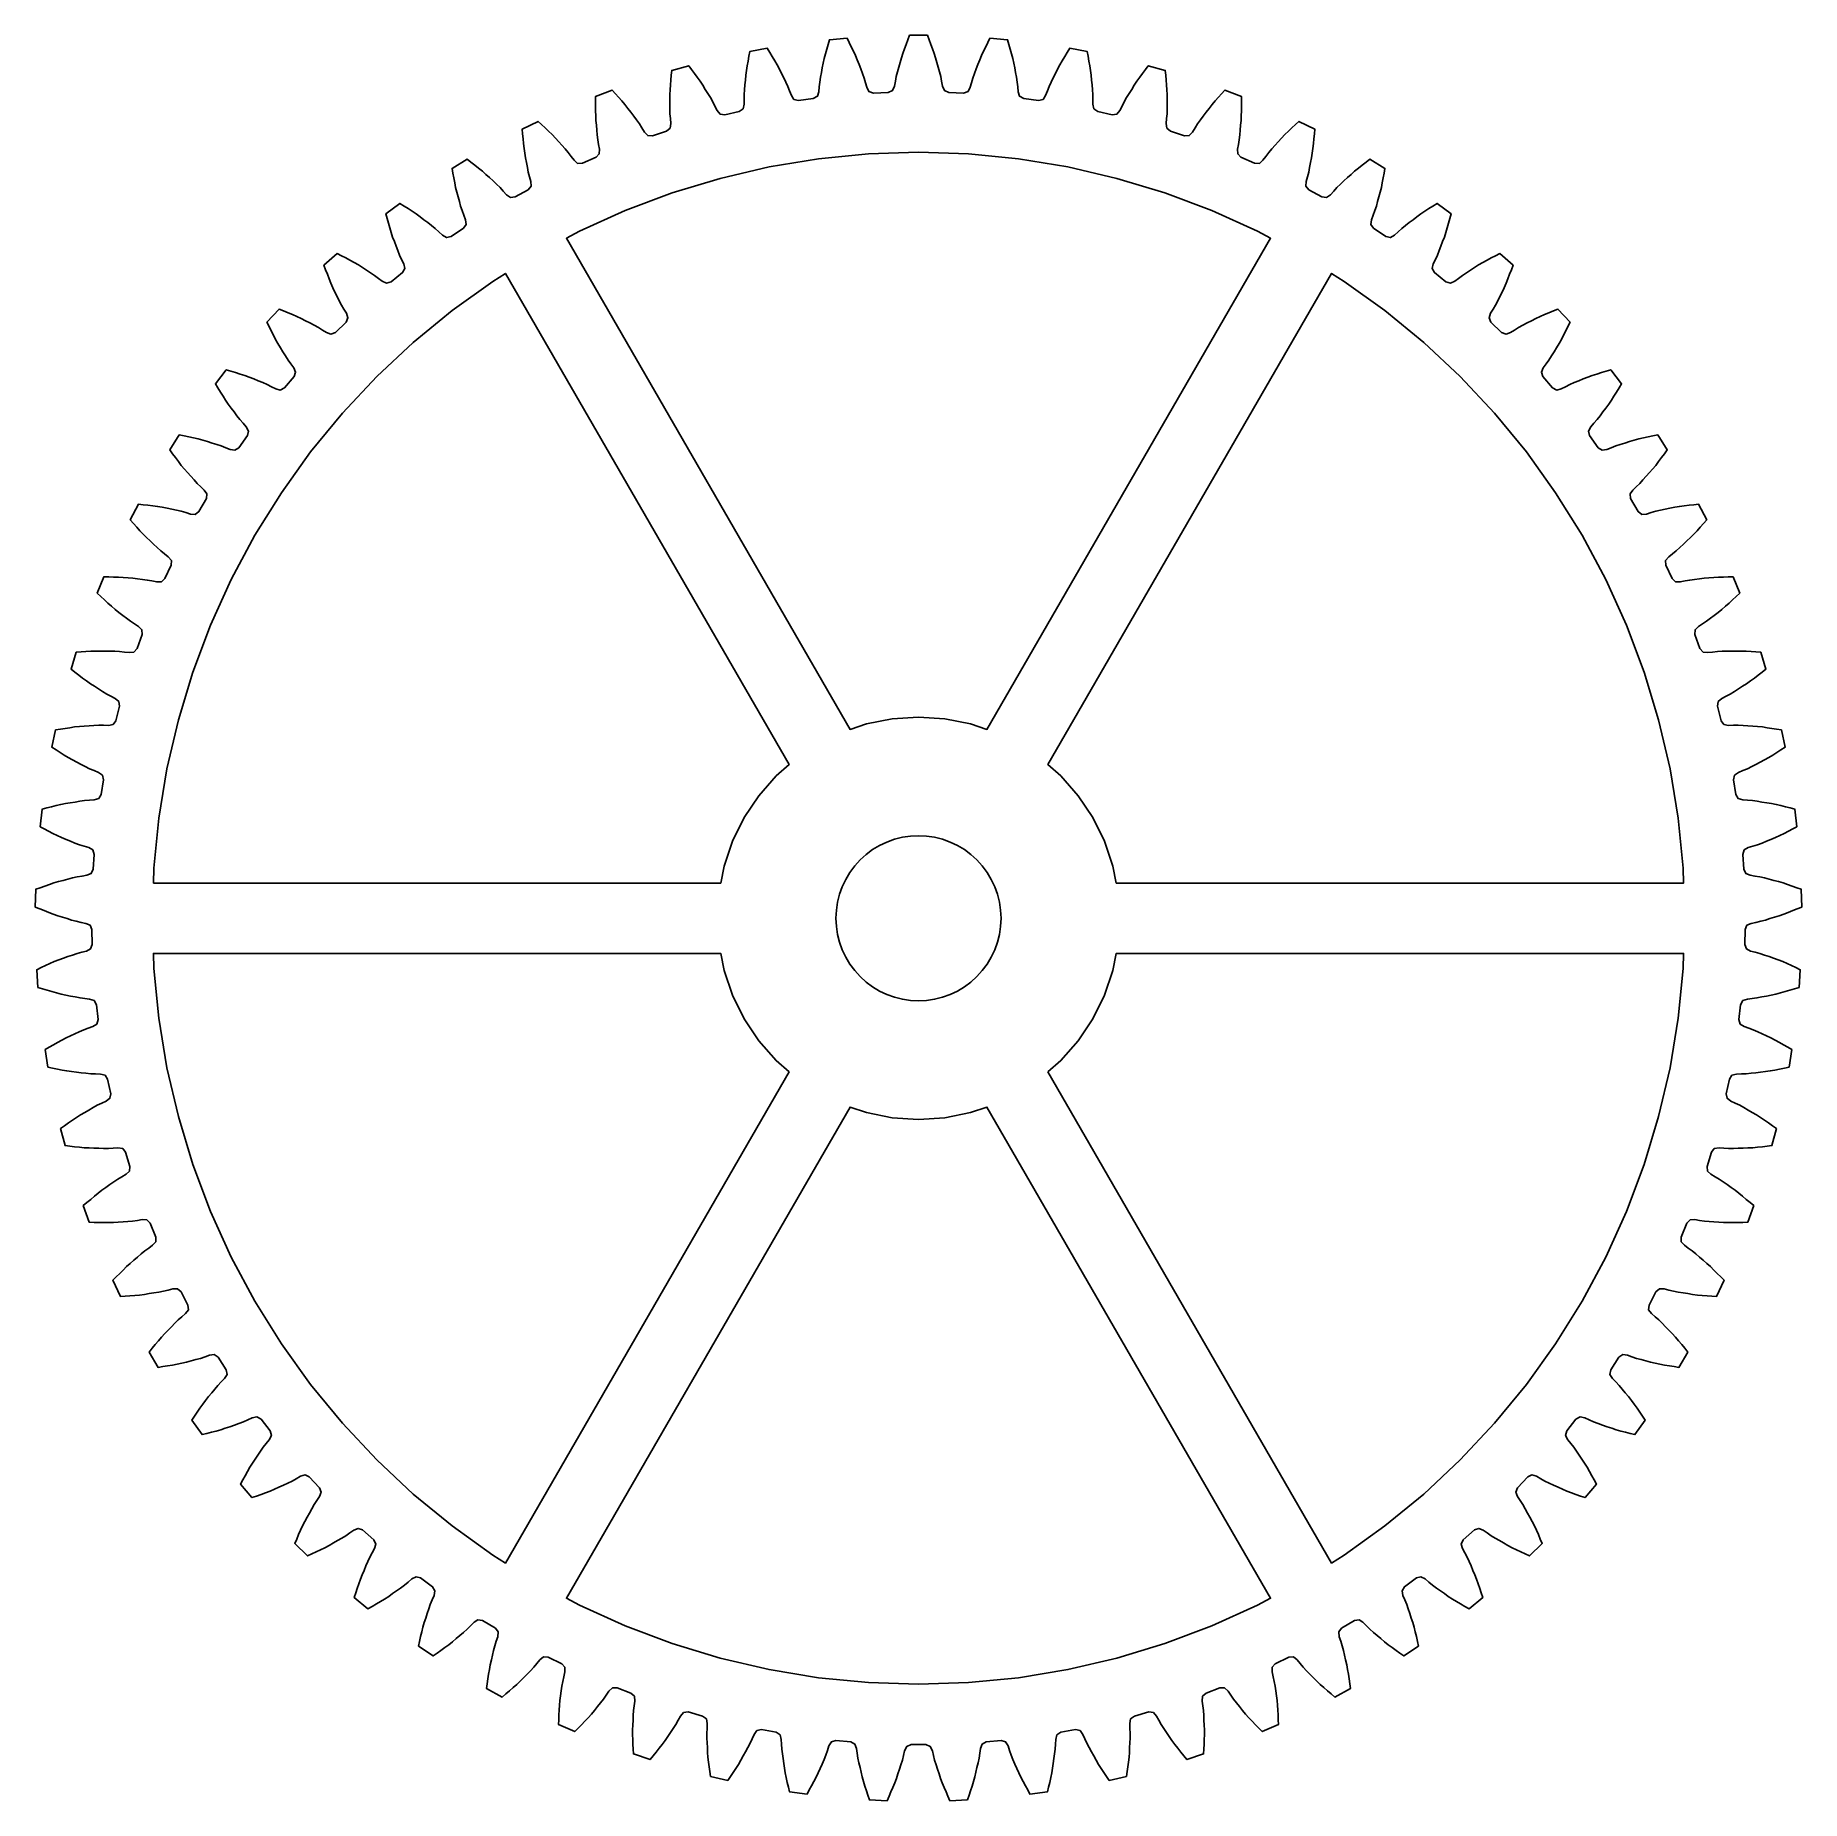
# Model space of a CAD drawing. Header units: millimetres. Extents: x -43.9 to 43.9, y -43.9 to 43.9.
import ezdxf

# ---------------------------------------------------------------- set-up
doc = ezdxf.new("R2010")
doc.units = ezdxf.units.MM
doc.layers.add('CUT', color=1, linetype='Continuous')

msp = doc.modelspace()

# ---------------------------------------------------------------- linework, layer by layer
at = {"layer": 'CUT'}
for points in [[(2.4362, -43.82005), (2.5117, -43.59255), (2.5863, -43.36465), (2.66, -43.13655), (2.7328, -42.90815), (2.7934, -42.67635), (2.8488, -42.44315), (2.9035, -42.20975), (2.9575, -41.97615), (3.0067, -41.74155), (3.0415, -41.50445), (3.0758, -41.26715), (3.1574, -41.04595), (3.3656, -40.93875), (4.1024, -40.87145), (4.3266, -40.93925), (4.4469, -41.14195), (4.5236, -41.36905), (4.6008, -41.59605), (4.6917, -41.81775), (4.787, -42.03775), (4.8831, -42.25735), (4.9799, -42.47665), (5.0815, -42.69375), (5.1944, -42.90515), (5.3082, -43.11615), (5.4229, -43.32665), (5.5382, -43.53675), (6.4097, -43.41705), (6.4642, -43.18355), (6.5178, -42.94985), (6.5705, -42.71605), (6.6221, -42.48195), (6.6614, -42.24555), (6.6954, -42.00825), (6.7287, -41.77085), (6.7611, -41.53335), (6.7888, -41.29525), (6.802, -41.05595), (6.8145, -40.81655), (6.8757, -40.58885), (7.0733, -40.46315), (7.8009, -40.32915), (8.0303, -40.37625), (8.1685, -40.56715), (8.2656, -40.78635), (8.3631, -41.00535), (8.4738, -41.21795), (8.5887, -41.42825), (8.7044, -41.63825), (8.8207, -41.84785), (8.9416, -42.05475), (9.0733, -42.25515), (9.2058, -42.45485), (9.3391, -42.65405), (9.4732, -42.85285), (10.3302, -42.65435), (10.3631, -42.41685), (10.3952, -42.17925), (10.4265, -41.94165), (10.4566, -41.70385), (10.4742, -41.46485), (10.4865, -41.22545), (10.498, -40.98595), (10.5088, -40.74645), (10.5147, -40.50685), (10.506, -40.26735), (10.4968, -40.02775), (10.537, -39.79555), (10.7223, -39.65235), (11.4348, -39.45275), (11.6675, -39.47875), (11.8225, -39.65635), (11.9391, -39.86585), (12.0561, -40.07505), (12.1857, -40.27665), (12.3193, -40.47565), (12.4535, -40.67425), (12.5884, -40.87245), (12.7276, -41.06745), (12.877, -41.25505), (13.0271, -41.44185), (13.178, -41.62815), (13.3296, -41.81395), (14.165, -41.53825), (14.1762, -41.29885), (14.1866, -41.05935), (14.1961, -40.81975), (14.2045, -40.58015), (14.2003, -40.34065), (14.1908, -40.10105), (14.1805, -39.86155), (14.1694, -39.62205), (14.1535, -39.38295), (14.123, -39.14515), (14.0921, -38.90745), (14.111, -38.67255), (14.2825, -38.51305), (14.9738, -38.24955), (15.208, -38.25425), (15.3785, -38.41705), (15.5136, -38.61505), (15.6492, -38.81275), (15.7966, -39.00175), (15.9477, -39.18775), (16.0995, -39.37335), (16.2518, -39.55845), (16.4082, -39.73995), (16.574, -39.91315), (16.7405, -40.08565), (16.9077, -40.25745), (17.0755, -40.42855), (17.8824, -40.07815), (17.8718, -39.83865), (17.8604, -39.59915), (17.848, -39.35975), (17.8346, -39.12045), (17.8087, -38.88225), (17.7774, -38.64455), (17.7453, -38.40695), (17.7125, -38.16955), (17.675, -37.93285), (17.623, -37.69875), (17.5706, -37.46485), (17.568, -37.22915), (17.7243, -37.05475), (18.3889, -36.72945), (18.6224, -36.71285), (18.8071, -36.85945), (18.9597, -37.04435), (19.1127, -37.22885), (19.2766, -37.40375), (19.444, -37.57525), (19.612, -37.74625), (19.7806, -37.91675), (19.9528, -38.08335), (20.1337, -38.24075), (20.3152, -38.39725), (20.4973, -38.55315), (20.68, -38.70835), (21.4516, -38.28605), (21.4193, -38.04845), (21.3862, -37.81105), (21.3521, -37.57375), (21.317, -37.33665), (21.2695, -37.10175), (21.2167, -36.86785), (21.1632, -36.63425), (21.1089, -36.40075), (21.05, -36.16845), (20.977, -35.94005), (20.9035, -35.71195), (20.8795, -35.47745), (21.0193, -35.28955), (21.6515, -34.90515), (21.8826, -34.86745), (22.0798, -34.99655), (22.2486, -35.16685), (22.4177, -35.33665), (22.5969, -35.49595), (22.7792, -35.65145), (22.9621, -35.80655), (23.1454, -35.96095), (23.3321, -36.11115), (23.5265, -36.25145), (23.7215, -36.39085), (23.9171, -36.52955), (24.1131, -36.66755), (24.8431, -36.17675), (24.7894, -35.94315), (24.7348, -35.70965), (24.6792, -35.47645), (24.6227, -35.24355), (24.554, -35.01395), (24.4802, -34.78585), (24.4057, -34.55805), (24.3304, -34.33045), (24.2506, -34.10445), (24.1571, -33.88365), (24.0632, -33.66315), (24.018, -33.43185), (24.1401, -33.23205), (24.7347, -32.79165), (24.9615, -32.73315), (25.1696, -32.84375), (25.3531, -32.99795), (25.537, -33.15175), (25.7299, -33.29405), (25.9256, -33.43245), (26.1218, -33.57015), (26.3185, -33.70725), (26.5181, -33.83995), (26.7244, -33.96195), (26.9313, -34.08305), (27.1386, -34.20335), (27.3464, -34.32295), (28.0288, -33.76775), (27.954, -33.54005), (27.8784, -33.31255), (27.8019, -33.08535), (27.7244, -32.85845), (27.6351, -32.63615), (27.5409, -32.41565), (27.4459, -32.19555), (27.3503, -31.97575), (27.2502, -31.75795), (27.1371, -31.54665), (27.0235, -31.33555), (26.9574, -31.10925), (27.0609, -30.89915), (27.613, -30.40665), (27.8335, -30.32765), (28.0508, -30.41895), (28.2476, -30.55585), (28.4447, -30.69225), (28.6497, -30.81645), (28.8572, -30.93645), (29.0652, -31.05575), (29.2735, -31.17445), (29.4843, -31.28835), (29.7008, -31.39115), (29.9179, -31.49295), (30.1353, -31.59385), (30.3531, -31.69405), (30.9822, -31.07915), (30.887, -30.85915), (30.791, -30.63945), (30.6941, -30.42015), (30.5963, -30.20135), (30.4872, -29.98795), (30.3733, -29.77705), (30.2588, -29.56645), (30.1435, -29.35625), (30.0241, -29.14845), (29.8922, -28.94825), (29.7598, -28.74845), (29.6735, -28.52905), (29.7574, -28.31045), (30.2625, -27.76975), (30.4748, -27.67105), (30.6996, -27.74225), (30.908, -27.86065), (31.1167, -27.97855), (31.3321, -28.08355), (31.5497, -28.18415), (31.7676, -28.28405), (31.9858, -28.38335), (32.2061, -28.47765), (32.4312, -28.56025), (32.6566, -28.64195), (32.8823, -28.72265), (33.1083, -28.80265), (33.6788, -28.13305), (33.564, -27.92265), (33.4484, -27.71255), (33.3321, -27.50305), (33.2148, -27.29395), (33.0867, -27.09145), (32.9541, -26.89175), (32.8209, -26.69245), (32.687, -26.49355), (32.5491, -26.29745), (32.3996, -26.11015), (32.2496, -25.92315), (32.1437, -25.71255), (32.2074, -25.48725), (32.6611, -24.90275), (32.8637, -24.78525), (33.0939, -24.83565), (33.3123, -24.93465), (33.5308, -25.03315), (33.7549, -25.11805), (33.9808, -25.19845), (34.2069, -25.27815), (34.4332, -25.35715), (34.6611, -25.43105), (34.8928, -25.49285), (35.1246, -25.55365), (35.3568, -25.61355), (35.5891, -25.67265), (36.0964, -24.95395), (35.9629, -24.75485), (35.8287, -24.55615), (35.6938, -24.35805), (35.558, -24.16055), (35.412, -23.97045), (35.2618, -23.78365), (35.111, -23.59735), (34.9596, -23.41145), (34.8045, -23.22875), (34.6385, -23.05575), (34.4721, -22.88315), (34.3475, -22.68305), (34.3905, -22.45295), (34.7892, -21.82965), (34.9802, -21.69415), (35.2141, -21.72345), (35.4405, -21.80215), (35.6671, -21.88035), (35.898, -21.94455), (36.1302, -22.00405), (36.3626, -22.06285), (36.5952, -22.12095), (36.8289, -22.17385), (37.0652, -22.21435), (37.3017, -22.25375), (37.5383, -22.29235), (37.775, -22.33005), (38.2149, -21.56825), (38.0638, -21.38205), (37.9122, -21.19645), (37.7597, -21.01135), (37.6065, -20.82705), (37.4439, -20.65105), (37.2773, -20.47865), (37.1102, -20.30675), (36.9425, -20.13545), (36.7714, -19.96765), (36.5904, -19.81045), (36.409, -19.65375), (36.2667, -19.46575), (36.2886, -19.23265), (36.629, -18.57565), (36.8069, -18.42335), (37.0424, -18.43125), (37.2751, -18.48905), (37.5079, -18.54635), (37.7437, -18.58925), (37.9803, -18.62745), (38.2171, -18.66495), (38.454, -18.70155), (38.6916, -18.73295), (38.9306, -18.75185), (39.1696, -18.76965), (39.4088, -18.78655), (39.6479, -18.80255), (40.0167, -18.00385), (39.8494, -17.83215), (39.6814, -17.66115), (39.5128, -17.49075), (39.3435, -17.32105), (39.1655, -17.16055), (38.9839, -17.00405), (38.8019, -16.84805), (38.6193, -16.69275), (38.4337, -16.54115), (38.2391, -16.40105), (38.0442, -16.26145), (37.8854, -16.08725), (37.886, -15.85305), (38.1652, -15.16795), (38.3285, -15.00005), (38.5639, -14.98655), (38.8008, -15.02295), (39.0378, -15.05875), (39.2766, -15.08005), (39.5157, -15.09665), (39.7549, -15.11235), (39.9942, -15.12735), (40.2336, -15.13695), (40.4733, -15.13405), (40.713, -15.13005), (40.9527, -15.12515), (41.1923, -15.11925), (41.4869, -14.29035), (41.3047, -14.13465), (41.1219, -13.97955), (40.9384, -13.82525), (40.7544, -13.67165), (40.5626, -13.52805), (40.3675, -13.38865), (40.172, -13.24995), (39.9761, -13.11175), (39.7775, -12.97765), (39.571, -12.85595), (39.3642, -12.73465), (39.1902, -12.57555), (39.1695, -12.34235), (39.3853, -11.63455), (39.5326, -11.45255), (39.7657, -11.41765), (40.005, -11.43235), (40.2443, -11.44655), (40.484, -11.44605), (40.7236, -11.44075), (40.9633, -11.43465), (41.2029, -11.42785), (41.4422, -11.41565), (41.6807, -11.39095), (41.919, -11.36515), (42.1572, -11.33845), (42.3954, -11.31085), (42.6134, -10.45865), (42.4177, -10.32015), (42.2216, -10.18235), (42.0249, -10.04525), (41.8276, -9.90905), (41.6235, -9.78345), (41.4166, -9.66245), (41.2093, -9.54205), (41.0016, -9.42225), (40.7916, -9.30685), (40.5749, -9.20435), (40.358, -9.10235), (40.1702, -8.95975), (40.1284, -8.72935), (40.2789, -8.00495), (40.4091, -7.81035), (40.6381, -7.75435), (40.8777, -7.74725), (41.1173, -7.73955), (41.3559, -7.71725), (41.5941, -7.69025), (41.8322, -7.66235), (42.0702, -7.63375), (42.3074, -7.59985), (42.5426, -7.55355), (42.7776, -7.50625), (43.0125, -7.45795), (43.2471, -7.40885), (43.3867, -6.54035), (43.1793, -6.42015), (42.9714, -6.30075), (42.7631, -6.18215), (42.5542, -6.06445), (42.3396, -5.95795), (42.1225, -5.85625), (41.9051, -5.75515), (41.6874, -5.65485), (41.4678, -5.55895), (41.2426, -5.47655), (41.0173, -5.39475), (40.8174, -5.26985), (40.7547, -5.04415), (40.8388, -4.30905), (40.9507, -4.10345), (41.1737, -4.02685), (41.4117, -3.99795), (41.6496, -3.96855), (41.8852, -3.92465), (42.1199, -3.87605), (42.3545, -3.82665), (42.5889, -3.77655), (42.8221, -3.72125), (43.0521, -3.65375), (43.2818, -3.58515), (43.5113, -3.51575), (43.7405, -3.44555), (43.8005, -2.56795), (43.583, -2.46715), (43.3652, -2.36715), (43.1469, -2.26795), (42.9282, -2.16975), (42.7048, -2.08315), (42.4794, -2.00165), (42.2537, -1.92075), (42.0277, -1.84065), (41.8003, -1.76505), (41.5686, -1.70355), (41.3368, -1.64255), (41.1263, -1.53635), (41.0434, -1.31735), (41.0603, -0.57755), (41.1531, -0.36265), (41.3681, -0.26605), (41.6025, -0.21565), (41.8367, -0.16475), (42.0674, -0.09965), (42.2967, -0.02985), (42.5258, 0.04065), (42.7547, 0.11185), (42.9819, 0.18815), (43.2048, 0.27625), (43.4274, 0.36545), (43.6496, 0.45545), (43.8714, 0.54615), (43.8514, 1.42565), (43.6256, 1.50625), (43.3996, 1.58605), (43.1732, 1.66495), (42.9465, 1.74285), (42.7161, 1.80875), (42.4842, 1.86945), (42.2521, 1.92945), (42.0198, 1.98875), (41.7865, 2.04325), (41.5501, 2.08345), (41.3137, 2.12315), (41.0945, 2.20985), (40.992, 2.42035), (40.9415, 3.15855), (41.0144, 3.38105), (41.2198, 3.49675), (41.4486, 3.56825), (41.6772, 3.64025), (41.901, 3.72615), (42.123, 3.81645), (42.3448, 3.90745), (42.5663, 3.99925), (42.7856, 4.09585), (42.9995, 4.20395), (43.2131, 4.31295), (43.4261, 4.42275), (43.6388, 4.53335), (43.5389, 5.40735), (43.3068, 5.46705), (43.0744, 5.52595), (42.8418, 5.58395), (42.6089, 5.64095), (42.3735, 5.68555), (42.137, 5.72495), (41.9004, 5.76365), (41.6637, 5.80155), (41.4264, 5.83455), (41.1874, 5.85315), (40.9483, 5.87115), (40.7221, 5.93755), (40.6009, 6.13785), (40.4835, 6.86835), (40.5358, 7.09665), (40.7298, 7.23055), (40.9512, 7.32255), (41.1723, 7.41505), (41.3874, 7.52085), (41.6003, 7.63105), (41.8129, 7.74185), (42.0251, 7.85335), (42.2347, 7.96955), (42.4379, 8.09665), (42.6407, 8.22455), (42.8429, 8.35335), (43.0446, 8.48275), (42.8657, 9.34405), (42.629, 9.38245), (42.3923, 9.41995), (42.1553, 9.45655), (41.9183, 9.49215), (41.6798, 9.51525), (41.4407, 9.53295), (41.2016, 9.54985), (40.9624, 9.56605), (40.723, 9.57745), (40.4833, 9.57425), (40.2436, 9.57045), (40.0123, 9.61595), (39.8734, 9.80445), (39.69, 10.52125), (39.7214, 10.75335), (39.9024, 10.90425), (40.1145, 11.01605), (40.3263, 11.12835), (40.5309, 11.25325), (40.7329, 11.38225), (40.9345, 11.51195), (41.1357, 11.64235), (41.3338, 11.77705), (41.5247, 11.92205), (41.7149, 12.06795), (41.9046, 12.21455), (42.0938, 12.36185), (41.8372, 13.20325), (41.5981, 13.21995), (41.3589, 13.23585), (41.1196, 13.25075), (40.8803, 13.26455), (40.6407, 13.26585), (40.401, 13.26175), (40.1613, 13.25695), (39.9216, 13.25135), (39.6822, 13.24085), (39.4438, 13.21585), (39.2054, 13.19025), (38.9709, 13.21455), (38.8155, 13.38965), (38.5677, 14.08685), (38.5778, 14.32075), (38.7444, 14.48755), (38.9454, 14.61815), (39.1461, 14.74925), (39.3385, 14.89225), (39.5279, 15.03905), (39.7169, 15.18665), (39.9054, 15.33465), (40.0905, 15.48685), (40.2674, 15.64865), (40.4435, 15.81125), (40.6191, 15.97445), (40.7941, 16.13835), (40.4621, 16.95295), (40.2224, 16.94785), (39.9827, 16.94185), (39.7431, 16.93495), (39.5035, 16.92705), (39.2648, 16.90655), (39.0265, 16.88065), (38.7882, 16.85405), (38.5501, 16.82665), (38.3126, 16.79445), (38.0774, 16.74785), (37.8424, 16.70075), (37.6067, 16.70355), (37.4359, 16.86385), (37.1258, 17.53555), (37.1145, 17.76945), (37.2653, 17.95075), (37.4536, 18.09905), (37.6416, 18.24775), (37.8201, 18.40765), (37.9954, 18.57125), (38.1702, 18.73525), (38.3444, 18.89985), (38.5149, 19.06835), (38.6763, 19.24555), (38.837, 19.42345), (38.997, 19.60195), (39.1564, 19.78105), (38.7516, 20.56215), (38.5134, 20.53525), (38.2753, 20.50745), (38.0373, 20.47875), (37.7994, 20.44905), (37.5636, 20.40695), (37.3286, 20.35955), (37.0937, 20.31135), (36.8591, 20.26245), (36.6255, 20.20875), (36.3955, 20.14095), (36.1657, 20.07265), (35.9308, 20.05405), (35.7461, 20.19815), (35.3762, 20.83885), (35.3438, 21.07075), (35.4774, 21.26495), (35.6514, 21.42985), (35.8251, 21.59505), (35.9883, 21.77055), (36.148, 21.94935), (36.3072, 22.12855), (36.4657, 22.30835), (36.6202, 22.49155), (36.7649, 22.68275), (36.9087, 22.87455), (37.0518, 23.06685), (37.1942, 23.25975), (36.7201, 24.00075), (36.4853, 23.95235), (36.2507, 23.90305), (36.0163, 23.85285), (35.7821, 23.80155), (35.5511, 23.73815), (35.3214, 23.66955), (35.0919, 23.60025), (34.8626, 23.53015), (34.6349, 23.45555), (34.4121, 23.36715), (34.1894, 23.27815), (33.9571, 23.23825), (33.7602, 23.36495), (33.3335, 23.96945), (33.2801, 24.19745), (33.3955, 24.40295), (33.5538, 24.58295), (33.7118, 24.76325), (33.8584, 24.95285), (34.0012, 25.14545), (34.1433, 25.33845), (34.2849, 25.53195), (34.422, 25.72845), (34.5487, 25.93195), (34.6745, 26.13595), (34.7995, 26.34055), (34.9238, 26.54555), (34.3843, 27.24035), (34.1549, 27.17075), (33.9258, 27.10035), (33.6969, 27.02905), (33.4683, 26.95675), (33.244, 26.87265), (33.0215, 26.78335), (32.7992, 26.69345), (32.5773, 26.60285), (32.3573, 26.50785), (32.1434, 26.39945), (31.9298, 26.29065), (31.7021, 26.22985), (31.4944, 26.33805), (31.0146, 26.90125), (30.9407, 27.12345), (31.0369, 27.33865), (31.1782, 27.53225), (31.3191, 27.72625), (31.4478, 27.92835), (31.5725, 28.13305), (31.6966, 28.33825), (31.8199, 28.54375), (31.9387, 28.75195), (32.0463, 28.96615), (32.153, 29.18075), (32.2589, 29.39585), (32.364, 29.61135), (31.7636, 30.25425), (31.5415, 30.16405), (31.3197, 30.07305), (31.0982, 29.98125), (30.8772, 29.88845), (30.6614, 29.78425), (30.448, 29.67515), (30.2348, 29.56545), (30.022, 29.45505), (29.8116, 29.34035), (29.6085, 29.21305), (29.4056, 29.08525), (29.1844, 29.00395), (28.9677, 29.09285), (28.4386, 29.61005), (28.3448, 29.82455), (28.4211, 30.04765), (28.5442, 30.25335), (28.6669, 30.45925), (28.7767, 30.67225), (28.8823, 30.88755), (28.9872, 31.10305), (29.0913, 31.31905), (29.1906, 31.53705), (29.2784, 31.76015), (29.3651, 31.98365), (29.451, 32.20745), (29.5361, 32.43155), (28.8797, 33.01725), (28.6667, 32.90725), (28.4541, 32.79645), (28.2419, 32.68495), (28.0302, 32.57245), (27.8248, 32.44895), (27.6221, 32.32095), (27.4199, 32.19225), (27.218, 32.06295), (27.0189, 31.92965), (26.8282, 31.78435), (26.6378, 31.63865), (26.4248, 31.53755), (26.201, 31.60645), (25.6271, 32.07335), (25.5141, 32.27845), (25.5698, 32.50755), (25.6737, 32.72355), (25.7771, 32.93985), (25.8672, 33.16195), (25.9527, 33.38595), (26.0375, 33.61015), (26.1217, 33.83465), (26.2007, 34.06085), (26.2678, 34.29095), (26.3338, 34.52135), (26.399, 34.75205), (26.4634, 34.98305), (25.7564, 35.50655), (25.5543, 35.37765), (25.3527, 35.24805), (25.1515, 35.11765), (24.9509, 34.98635), (24.7576, 34.84475), (24.5674, 34.69885), (24.3777, 34.55225), (24.1884, 34.40515), (24.0022, 34.25425), (23.8255, 34.09225), (23.6492, 33.92985), (23.4463, 33.80985), (23.2172, 33.85805), (22.6031, 34.27085), (22.472, 34.46485), (22.5066, 34.69805), (22.5905, 34.92255), (22.6738, 35.14735), (22.7432, 35.37675), (22.8081, 35.60755), (22.8722, 35.83855), (22.9355, 36.06975), (22.9937, 36.30225), (23.0395, 36.53745), (23.0844, 36.77295), (23.1283, 37.00865), (23.1714, 37.24445), (22.4198, 37.70155), (22.2302, 37.55485), (22.0412, 37.40735), (21.8527, 37.25925), (21.6649, 37.11025), (21.4853, 36.95165), (21.3091, 36.78905), (21.1335, 36.62585), (20.9584, 36.46215), (20.7867, 36.29495), (20.6255, 36.11755), (20.4646, 35.93975), (20.2735, 35.80175), (20.0409, 35.82895), (19.3919, 36.18415), (19.2437, 36.36545), (19.257, 36.60085), (19.32, 36.83215), (19.3826, 37.06355), (19.4309, 37.29825), (19.4745, 37.53405), (19.5173, 37.76985), (19.5593, 38.00585), (19.5961, 38.24265), (19.6204, 38.48115), (19.6436, 38.71975), (19.666, 38.95845), (19.6874, 39.19715), (18.8974, 39.58405), (18.7219, 39.42065), (18.5471, 39.25665), (18.3729, 39.09195), (18.1994, 38.92655), (18.0349, 38.75225), (17.8743, 38.57435), (17.7142, 38.39585), (17.5548, 38.21685), (17.399, 38.03475), (17.2545, 37.84345), (17.1105, 37.65175), (16.9328, 37.49695), (16.6987, 37.50285), (16.02, 37.79765), (15.8559, 37.96465), (15.8477, 38.20025), (15.8895, 38.43635), (15.9307, 38.67245), (15.9575, 38.91065), (15.9795, 39.14935), (16.0006, 39.38815), (16.0211, 39.62695), (16.0362, 39.86615), (16.0387, 40.10585), (16.0401, 40.34555), (16.0406, 40.58535), (16.0403, 40.82505), (15.2183, 41.13845), (15.0585, 40.95975), (14.8993, 40.78055), (14.7408, 40.60065), (14.5831, 40.42015), (14.4351, 40.23165), (14.2913, 40.03985), (14.1482, 39.84755), (14.0056, 39.65475), (13.867, 39.45925), (13.7406, 39.25565), (13.6146, 39.05165), (13.4517, 38.88135), (13.218, 38.86585), (12.5154, 39.09775), (12.3368, 39.24915), (12.3072, 39.48305), (12.3273, 39.72195), (12.3469, 39.96085), (12.3519, 40.20045), (12.3521, 40.44015), (12.3514, 40.67995), (12.3501, 40.91965), (12.3433, 41.15915), (12.324, 41.39815), (12.3037, 41.63695), (12.2824, 41.87575), (12.2603, 42.11445), (11.4132, 42.35175), (11.2703, 42.15935), (11.128, 41.96635), (10.9865, 41.77285), (10.8459, 41.57875), (10.7157, 41.37755), (10.5899, 41.17345), (10.4649, 40.96895), (10.3404, 40.76405), (10.2202, 40.55675), (10.1128, 40.34245), (10.0059, 40.12785), (9.8591, 39.94345), (9.6278, 39.90685), (8.907, 40.07375), (8.7154, 40.20835), (8.6646, 40.43855), (8.663, 40.67825), (8.6608, 40.91805), (8.6439, 41.15705), (8.6223, 41.39585), (8.5999, 41.63445), (8.5767, 41.87305), (8.5482, 42.11105), (8.5073, 42.34725), (8.4653, 42.58325), (8.4224, 42.81905), (8.3786, 43.05485), (7.5135, 43.21415), (7.3886, 43.00945), (7.2645, 42.80435), (7.1412, 42.59875), (7.0188, 42.39265), (6.9074, 42.18055), (6.8008, 41.96585), (6.6948, 41.75075), (6.5896, 41.53545), (6.4887, 41.31805), (6.4012, 41.09485), (6.3143, 40.87145), (6.1848, 40.67435), (5.9578, 40.61695), (5.2248, 40.71765), (5.0218, 40.83425), (4.9503, 41.05885), (4.9268, 41.29745), (4.9028, 41.53595), (4.8643, 41.77255), (4.8211, 42.00835), (4.7771, 42.24395), (4.7323, 42.47945), (4.6823, 42.71385), (4.62, 42.94535), (4.5568, 43.17655), (4.4926, 43.40755), (4.4276, 43.63825), (3.5515, 43.71825), (3.4458, 43.50315), (3.3409, 43.28755), (3.2368, 43.07165), (3.1336, 42.85525), (3.042, 42.63385), (2.9553, 42.41035), (2.8693, 42.18655), (2.7841, 41.96245), (2.7034, 41.73685), (2.6366, 41.50655), (2.5703, 41.27625), (2.4593, 41.06825), (2.2385, 40.99035), (1.4994, 41.02405), (1.2865, 41.12165), (1.1949, 41.33885), (1.1499, 41.57435), (1.1043, 41.80965), (1.0445, 42.04175), (0.9799, 42.27265), (0.9147, 42.50335), (0.8487, 42.73375), (0.7776, 42.96255), (0.6945, 43.18745), (0.6105, 43.41195), (0.5256, 43.63615), (0.4398, 43.86005), (-0.4398, 43.86005), (-0.5256, 43.63615), (-0.6105, 43.41195), (-0.6945, 43.18745), (-0.7776, 42.96255), (-0.8487, 42.73375), (-0.9147, 42.50335), (-0.9799, 42.27265), (-1.0445, 42.04175), (-1.1043, 41.80965), (-1.1499, 41.57435), (-1.1949, 41.33885), (-1.2865, 41.12165), (-1.4994, 41.02405), (-2.2385, 40.99035), (-2.4593, 41.06825), (-2.5703, 41.27625), (-2.6366, 41.50655), (-2.7034, 41.73685), (-2.7841, 41.96245), (-2.8693, 42.18655), (-2.9553, 42.41035), (-3.042, 42.63385), (-3.1336, 42.85525), (-3.2368, 43.07165), (-3.3409, 43.28755), (-3.4458, 43.50315), (-3.5515, 43.71825), (-4.4276, 43.63825), (-4.4926, 43.40755), (-4.5568, 43.17655), (-4.62, 42.94535), (-4.6823, 42.71385), (-4.7323, 42.47945), (-4.7771, 42.24395), (-4.8211, 42.00835), (-4.8643, 41.77255), (-4.9028, 41.53595), (-4.9268, 41.29745), (-4.9503, 41.05885), (-5.0218, 40.83425), (-5.2248, 40.71765), (-5.9578, 40.61695), (-6.1848, 40.67435), (-6.3143, 40.87145), (-6.4012, 41.09485), (-6.4887, 41.31805), (-6.5896, 41.53545), (-6.6948, 41.75075), (-6.8008, 41.96585), (-6.9074, 42.18055), (-7.0188, 42.39265), (-7.1412, 42.59875), (-7.2645, 42.80435), (-7.3886, 43.00945), (-7.5135, 43.21415), (-8.3786, 43.05485), (-8.4224, 42.81905), (-8.4653, 42.58325), (-8.5073, 42.34725), (-8.5482, 42.11105), (-8.5767, 41.87305), (-8.5999, 41.63445), (-8.6223, 41.39585), (-8.6439, 41.15705), (-8.6608, 40.91805), (-8.663, 40.67825), (-8.6646, 40.43855), (-8.7154, 40.20835), (-8.907, 40.07375), (-9.6278, 39.90685), (-9.8591, 39.94345), (-10.0059, 40.12785), (-10.1128, 40.34245), (-10.2202, 40.55675), (-10.3404, 40.76405), (-10.4649, 40.96895), (-10.5899, 41.17345), (-10.7157, 41.37755), (-10.8459, 41.57875), (-10.9865, 41.77285), (-11.128, 41.96635), (-11.2703, 42.15935), (-11.4132, 42.35175), (-12.2603, 42.11445), (-12.2824, 41.87575), (-12.3037, 41.63695), (-12.324, 41.39815), (-12.3433, 41.15915), (-12.3501, 40.91965), (-12.3514, 40.67995), (-12.3521, 40.44015), (-12.3519, 40.20045), (-12.3469, 39.96085), (-12.3273, 39.72195), (-12.3072, 39.48305), (-12.3368, 39.24915), (-12.5154, 39.09775), (-13.218, 38.86585), (-13.4517, 38.88135), (-13.6146, 39.05165), (-13.7406, 39.25565), (-13.867, 39.45925), (-14.0056, 39.65475), (-14.1482, 39.84755), (-14.2913, 40.03985), (-14.4351, 40.23165), (-14.5831, 40.42015), (-14.7408, 40.60065), (-14.8993, 40.78055), (-15.0585, 40.95975), (-15.2183, 41.13845), (-16.0403, 40.82505), (-16.0406, 40.58535), (-16.0401, 40.34555), (-16.0387, 40.10585), (-16.0362, 39.86615), (-16.0211, 39.62695), (-16.0006, 39.38815), (-15.9795, 39.14935), (-15.9575, 38.91065), (-15.9307, 38.67245), (-15.8895, 38.43635), (-15.8477, 38.20025), (-15.8559, 37.96465), (-16.02, 37.79765), (-16.6987, 37.50285), (-16.9328, 37.49695), (-17.1105, 37.65175), (-17.2545, 37.84345), (-17.399, 38.03475), (-17.5548, 38.21685), (-17.7142, 38.39585), (-17.8743, 38.57435), (-18.0349, 38.75225), (-18.1994, 38.92655), (-18.3729, 39.09195), (-18.5471, 39.25665), (-18.7219, 39.42065), (-18.8974, 39.58405), (-19.6874, 39.19715), (-19.666, 38.95845), (-19.6436, 38.71975), (-19.6204, 38.48115), (-19.5961, 38.24265), (-19.5593, 38.00585), (-19.5173, 37.76985), (-19.4745, 37.53405), (-19.4309, 37.29825), (-19.3826, 37.06355), (-19.32, 36.83215), (-19.257, 36.60085), (-19.2437, 36.36545), (-19.3919, 36.18415), (-20.0409, 35.82895), (-20.2735, 35.80175), (-20.4646, 35.93975), (-20.6255, 36.11755), (-20.7867, 36.29495), (-20.9584, 36.46215), (-21.1335, 36.62585), (-21.3091, 36.78905), (-21.4853, 36.95165), (-21.6649, 37.11025), (-21.8527, 37.25925), (-22.0412, 37.40735), (-22.2302, 37.55485), (-22.4198, 37.70155), (-23.1714, 37.24445), (-23.1283, 37.00865), (-23.0844, 36.77295), (-23.0395, 36.53745), (-22.9937, 36.30225), (-22.9355, 36.06975), (-22.8722, 35.83855), (-22.8081, 35.60755), (-22.7432, 35.37675), (-22.6738, 35.14735), (-22.5905, 34.92255), (-22.5066, 34.69805), (-22.472, 34.46485), (-22.6031, 34.27085), (-23.2172, 33.85805), (-23.4463, 33.80985), (-23.6492, 33.92985), (-23.8255, 34.09225), (-24.0022, 34.25425), (-24.1884, 34.40515), (-24.3777, 34.55225), (-24.5674, 34.69885), (-24.7576, 34.84475), (-24.9509, 34.98635), (-25.1515, 35.11765), (-25.3527, 35.24805), (-25.5543, 35.37765), (-25.7564, 35.50655), (-26.4634, 34.98305), (-26.399, 34.75205), (-26.3338, 34.52135), (-26.2678, 34.29095), (-26.2007, 34.06085), (-26.1217, 33.83465), (-26.0375, 33.61015), (-25.9527, 33.38595), (-25.8672, 33.16195), (-25.7771, 32.93985), (-25.6737, 32.72355), (-25.5698, 32.50755), (-25.5141, 32.27845), (-25.6271, 32.07335), (-26.201, 31.60645), (-26.4248, 31.53755), (-26.6378, 31.63865), (-26.8282, 31.78435), (-27.0189, 31.92965), (-27.218, 32.06295), (-27.4199, 32.19225), (-27.6221, 32.32095), (-27.8248, 32.44895), (-28.0302, 32.57245), (-28.2419, 32.68495), (-28.4541, 32.79645), (-28.6667, 32.90725), (-28.8797, 33.01725), (-29.5361, 32.43155), (-29.451, 32.20745), (-29.3651, 31.98365), (-29.2784, 31.76015), (-29.1906, 31.53705), (-29.0913, 31.31905), (-28.9872, 31.10305), (-28.8823, 30.88755), (-28.7767, 30.67225), (-28.6669, 30.45925), (-28.5442, 30.25335), (-28.4211, 30.04765), (-28.3448, 29.82455), (-28.4386, 29.61005), (-28.9677, 29.09285), (-29.1844, 29.00395), (-29.4056, 29.08525), (-29.6085, 29.21305), (-29.8116, 29.34035), (-30.022, 29.45505), (-30.2348, 29.56545), (-30.448, 29.67515), (-30.6614, 29.78425), (-30.8772, 29.88845), (-31.0982, 29.98125), (-31.3197, 30.07305), (-31.5415, 30.16405), (-31.7636, 30.25425), (-32.364, 29.61135), (-32.2589, 29.39585), (-32.153, 29.18075), (-32.0463, 28.96615), (-31.9387, 28.75195), (-31.8199, 28.54375), (-31.6966, 28.33825), (-31.5725, 28.13305), (-31.4478, 27.92835), (-31.3191, 27.72625), (-31.1782, 27.53225), (-31.0369, 27.33865), (-30.9407, 27.12345), (-31.0146, 26.90125), (-31.4944, 26.33805), (-31.7021, 26.22985), (-31.9298, 26.29065), (-32.1434, 26.39945), (-32.3573, 26.50785), (-32.5773, 26.60285), (-32.7992, 26.69345), (-33.0215, 26.78335), (-33.244, 26.87265), (-33.4683, 26.95675), (-33.6969, 27.02905), (-33.9258, 27.10035), (-34.1549, 27.17075), (-34.3843, 27.24035), (-34.9238, 26.54555), (-34.7995, 26.34055), (-34.6745, 26.13595), (-34.5487, 25.93195), (-34.422, 25.72845), (-34.2849, 25.53195), (-34.1433, 25.33845), (-34.0012, 25.14545), (-33.8584, 24.95285), (-33.7118, 24.76325), (-33.5538, 24.58295), (-33.3955, 24.40295), (-33.2801, 24.19745), (-33.3335, 23.96945), (-33.7602, 23.36495), (-33.9571, 23.23825), (-34.1894, 23.27815), (-34.4121, 23.36715), (-34.6349, 23.45555), (-34.8626, 23.53015), (-35.0919, 23.60025), (-35.3214, 23.66955), (-35.5511, 23.73815), (-35.7821, 23.80155), (-36.0163, 23.85285), (-36.2507, 23.90305), (-36.4853, 23.95235), (-36.7201, 24.00075), (-37.1942, 23.25975), (-37.0518, 23.06685), (-36.9087, 22.87455), (-36.7649, 22.68275), (-36.6202, 22.49155), (-36.4657, 22.30835), (-36.3072, 22.12855), (-36.148, 21.94935), (-35.9883, 21.77055), (-35.8251, 21.59505), (-35.6514, 21.42985), (-35.4774, 21.26495), (-35.3438, 21.07075), (-35.3762, 20.83885), (-35.7461, 20.19815), (-35.9308, 20.05405), (-36.1657, 20.07265), (-36.3955, 20.14095), (-36.6255, 20.20875), (-36.8591, 20.26245), (-37.0937, 20.31135), (-37.3286, 20.35955), (-37.5636, 20.40695), (-37.7994, 20.44905), (-38.0373, 20.47875), (-38.2753, 20.50745), (-38.5134, 20.53525), (-38.7516, 20.56215), (-39.1564, 19.78105), (-38.997, 19.60195), (-38.837, 19.42345), (-38.6763, 19.24555), (-38.5149, 19.06835), (-38.3444, 18.89985), (-38.1702, 18.73525), (-37.9954, 18.57125), (-37.8201, 18.40765), (-37.6416, 18.24775), (-37.4536, 18.09905), (-37.2653, 17.95075), (-37.1145, 17.76945), (-37.1258, 17.53555), (-37.4359, 16.86385), (-37.6067, 16.70355), (-37.8424, 16.70075), (-38.0774, 16.74785), (-38.3126, 16.79445), (-38.5501, 16.82665), (-38.7882, 16.85405), (-39.0265, 16.88065), (-39.2648, 16.90655), (-39.5035, 16.92705), (-39.7431, 16.93495), (-39.9827, 16.94185), (-40.2224, 16.94785), (-40.4621, 16.95295), (-40.7941, 16.13835), (-40.6191, 15.97445), (-40.4435, 15.81125), (-40.2674, 15.64865), (-40.0905, 15.48685), (-39.9054, 15.33465), (-39.7169, 15.18665), (-39.5279, 15.03905), (-39.3385, 14.89225), (-39.1461, 14.74925), (-38.9454, 14.61815), (-38.7444, 14.48755), (-38.5778, 14.32075), (-38.5677, 14.08685), (-38.8155, 13.38965), (-38.9709, 13.21455), (-39.2054, 13.19025), (-39.4438, 13.21585), (-39.6822, 13.24085), (-39.9216, 13.25135), (-40.1613, 13.25695), (-40.401, 13.26175), (-40.6407, 13.26585), (-40.8803, 13.26455), (-41.1196, 13.25075), (-41.3589, 13.23585), (-41.5981, 13.21995), (-41.8372, 13.20325), (-42.0938, 12.36185), (-41.9046, 12.21455), (-41.7149, 12.06795), (-41.5247, 11.92205), (-41.3338, 11.77705), (-41.1357, 11.64235), (-40.9345, 11.51195), (-40.7329, 11.38225), (-40.5309, 11.25325), (-40.3263, 11.12835), (-40.1145, 11.01605), (-39.9024, 10.90425), (-39.7214, 10.75335), (-39.69, 10.52125), (-39.8734, 9.80445), (-40.0123, 9.61595), (-40.2436, 9.57045), (-40.4833, 9.57425), (-40.723, 9.57745), (-40.9624, 9.56605), (-41.2016, 9.54985), (-41.4407, 9.53295), (-41.6798, 9.51525), (-41.9183, 9.49215), (-42.1553, 9.45655), (-42.3923, 9.41995), (-42.629, 9.38245), (-42.8657, 9.34405), (-43.0446, 8.48275), (-42.8429, 8.35335), (-42.6407, 8.22455), (-42.4379, 8.09665), (-42.2347, 7.96955), (-42.0251, 7.85335), (-41.8129, 7.74185), (-41.6003, 7.63105), (-41.3874, 7.52085), (-41.1723, 7.41505), (-40.9512, 7.32255), (-40.7298, 7.23055), (-40.5358, 7.09665), (-40.4835, 6.86835), (-40.6009, 6.13785), (-40.7221, 5.93755), (-40.9483, 5.87115), (-41.1874, 5.85315), (-41.4264, 5.83455), (-41.6637, 5.80155), (-41.9004, 5.76365), (-42.137, 5.72495), (-42.3735, 5.68555), (-42.6089, 5.64095), (-42.8418, 5.58395), (-43.0744, 5.52595), (-43.3068, 5.46705), (-43.5389, 5.40735), (-43.6388, 4.53335), (-43.4261, 4.42275), (-43.2131, 4.31295), (-42.9995, 4.20395), (-42.7856, 4.09585), (-42.5663, 3.99925), (-42.3448, 3.90745), (-42.123, 3.81645), (-41.901, 3.72615), (-41.6772, 3.64025), (-41.4486, 3.56825), (-41.2198, 3.49675), (-41.0144, 3.38105), (-40.9415, 3.15855), (-40.992, 2.42035), (-41.0945, 2.20985), (-41.3137, 2.12315), (-41.5501, 2.08345), (-41.7865, 2.04325), (-42.0198, 1.98875), (-42.2521, 1.92945), (-42.4842, 1.86945), (-42.7161, 1.80875), (-42.9465, 1.74285), (-43.1732, 1.66495), (-43.3996, 1.58605), (-43.6256, 1.50625), (-43.8514, 1.42565), (-43.8714, 0.54615), (-43.6496, 0.45545), (-43.4274, 0.36545), (-43.2048, 0.27625), (-42.9819, 0.18815), (-42.7547, 0.11185), (-42.5258, 0.04065), (-42.2967, -0.02985), (-42.0674, -0.09965), (-41.8367, -0.16475), (-41.6025, -0.21565), (-41.3681, -0.26605), (-41.1531, -0.36265), (-41.0603, -0.57755), (-41.0434, -1.31735), (-41.1263, -1.53635), (-41.3368, -1.64255), (-41.5686, -1.70355), (-41.8003, -1.76505), (-42.0277, -1.84065), (-42.2537, -1.92075), (-42.4794, -2.00165), (-42.7048, -2.08315), (-42.9282, -2.16975), (-43.1469, -2.26795), (-43.3652, -2.36715), (-43.583, -2.46715), (-43.8005, -2.56795), (-43.7405, -3.44555), (-43.5113, -3.51575), (-43.2818, -3.58515), (-43.0521, -3.65375), (-42.8221, -3.72125), (-42.5889, -3.77655), (-42.3545, -3.82665), (-42.1199, -3.87605), (-41.8852, -3.92465), (-41.6496, -3.96855), (-41.4117, -3.99795), (-41.1737, -4.02685), (-40.9507, -4.10345), (-40.8388, -4.30905), (-40.7547, -5.04415), (-40.8174, -5.26985), (-41.0173, -5.39475), (-41.2426, -5.47655), (-41.4678, -5.55895), (-41.6874, -5.65485), (-41.9051, -5.75515), (-42.1225, -5.85625), (-42.3396, -5.95795), (-42.5542, -6.06445), (-42.7631, -6.18215), (-42.9714, -6.30075), (-43.1793, -6.42015), (-43.3867, -6.54035), (-43.2471, -7.40885), (-43.0125, -7.45795), (-42.7776, -7.50625), (-42.5426, -7.55355), (-42.3074, -7.59985), (-42.0702, -7.63375), (-41.8322, -7.66235), (-41.5941, -7.69025), (-41.3559, -7.71725), (-41.1173, -7.73955), (-40.8777, -7.74725), (-40.6381, -7.75435), (-40.4091, -7.81035), (-40.2789, -8.00495), (-40.1284, -8.72935), (-40.1702, -8.95975), (-40.358, -9.10235), (-40.5749, -9.20435), (-40.7916, -9.30685), (-41.0016, -9.42225), (-41.2093, -9.54205), (-41.4166, -9.66245), (-41.6235, -9.78345), (-41.8276, -9.90905), (-42.0249, -10.04525), (-42.2216, -10.18235), (-42.4177, -10.32015), (-42.6134, -10.45865), (-42.3954, -11.31085), (-42.1572, -11.33845), (-41.919, -11.36515), (-41.6807, -11.39095), (-41.4422, -11.41565), (-41.2029, -11.42785), (-40.9633, -11.43465), (-40.7236, -11.44075), (-40.484, -11.44605), (-40.2443, -11.44655), (-40.005, -11.43235), (-39.7657, -11.41765), (-39.5326, -11.45255), (-39.3853, -11.63455), (-39.1695, -12.34235), (-39.1902, -12.57555), (-39.3642, -12.73465), (-39.571, -12.85595), (-39.7775, -12.97765), (-39.9761, -13.11175), (-40.172, -13.24995), (-40.3675, -13.38865), (-40.5626, -13.52805), (-40.7544, -13.67165), (-40.9384, -13.82525), (-41.1219, -13.97955), (-41.3047, -14.13465), (-41.4869, -14.29035), (-41.1923, -15.11925), (-40.9527, -15.12515), (-40.713, -15.13005), (-40.4733, -15.13405), (-40.2336, -15.13695), (-39.9942, -15.12735), (-39.7549, -15.11235), (-39.5157, -15.09665), (-39.2766, -15.08005), (-39.0378, -15.05875), (-38.8008, -15.02295), (-38.5639, -14.98655), (-38.3285, -15.00005), (-38.1652, -15.16795), (-37.886, -15.85305), (-37.8854, -16.08725), (-38.0442, -16.26145), (-38.2391, -16.40105), (-38.4337, -16.54115), (-38.6193, -16.69275), (-38.8019, -16.84805), (-38.9839, -17.00405), (-39.1655, -17.16055), (-39.3435, -17.32105), (-39.5128, -17.49075), (-39.6814, -17.66115), (-39.8494, -17.83215), (-40.0167, -18.00385), (-39.6479, -18.80255), (-39.4088, -18.78655), (-39.1696, -18.76965), (-38.9306, -18.75185), (-38.6916, -18.73295), (-38.454, -18.70155), (-38.2171, -18.66495), (-37.9803, -18.62745), (-37.7437, -18.58925), (-37.5079, -18.54635), (-37.2751, -18.48905), (-37.0424, -18.43125), (-36.8069, -18.42335), (-36.629, -18.57565), (-36.2886, -19.23265), (-36.2667, -19.46575), (-36.409, -19.65375), (-36.5904, -19.81045), (-36.7714, -19.96765), (-36.9425, -20.13545), (-37.1102, -20.30675), (-37.2773, -20.47865), (-37.4439, -20.65105), (-37.6065, -20.82705), (-37.7597, -21.01135), (-37.9122, -21.19645), (-38.0638, -21.38205), (-38.2149, -21.56825), (-37.775, -22.33005), (-37.5383, -22.29235), (-37.3017, -22.25375), (-37.0652, -22.21435), (-36.8289, -22.17385), (-36.5952, -22.12095), (-36.3626, -22.06285), (-36.1302, -22.00405), (-35.898, -21.94455), (-35.6671, -21.88035), (-35.4405, -21.80215), (-35.2141, -21.72345), (-34.9802, -21.69415), (-34.7892, -21.82965), (-34.3905, -22.45295), (-34.3475, -22.68305), (-34.4721, -22.88315), (-34.6385, -23.05575), (-34.8045, -23.22875), (-34.9596, -23.41145), (-35.111, -23.59735), (-35.2618, -23.78365), (-35.412, -23.97045), (-35.558, -24.16055), (-35.6938, -24.35805), (-35.8287, -24.55615), (-35.9629, -24.75485), (-36.0964, -24.95395), (-35.5891, -25.67265), (-35.3568, -25.61355), (-35.1246, -25.55365), (-34.8928, -25.49285), (-34.6611, -25.43105), (-34.4332, -25.35715), (-34.2069, -25.27815), (-33.9808, -25.19845), (-33.7549, -25.11805), (-33.5308, -25.03315), (-33.3123, -24.93465), (-33.0939, -24.83565), (-32.8637, -24.78525), (-32.6611, -24.90275), (-32.2074, -25.48725), (-32.1437, -25.71255), (-32.2496, -25.92315), (-32.3996, -26.11015), (-32.5491, -26.29745), (-32.687, -26.49355), (-32.8209, -26.69245), (-32.9541, -26.89175), (-33.0867, -27.09145), (-33.2148, -27.29395), (-33.3321, -27.50305), (-33.4484, -27.71255), (-33.564, -27.92265), (-33.6788, -28.13305), (-33.1083, -28.80265), (-32.8823, -28.72265), (-32.6566, -28.64195), (-32.4312, -28.56025), (-32.2061, -28.47765), (-31.9858, -28.38335), (-31.7676, -28.28405), (-31.5497, -28.18415), (-31.3321, -28.08355), (-31.1167, -27.97855), (-30.908, -27.86065), (-30.6996, -27.74225), (-30.4748, -27.67105), (-30.2625, -27.76975), (-29.7574, -28.31045), (-29.6735, -28.52905), (-29.7598, -28.74845), (-29.8922, -28.94825), (-30.0241, -29.14845), (-30.1435, -29.35625), (-30.2588, -29.56645), (-30.3733, -29.77705), (-30.4872, -29.98795), (-30.5963, -30.20135), (-30.6941, -30.42015), (-30.791, -30.63945), (-30.887, -30.85915), (-30.9822, -31.07915), (-30.3531, -31.69405), (-30.1353, -31.59385), (-29.9179, -31.49295), (-29.7008, -31.39115), (-29.4843, -31.28835), (-29.2735, -31.17445), (-29.0652, -31.05575), (-28.8572, -30.93645), (-28.6497, -30.81645), (-28.4447, -30.69225), (-28.2476, -30.55585), (-28.0508, -30.41895), (-27.8335, -30.32765), (-27.613, -30.40665), (-27.0609, -30.89915), (-26.9574, -31.10925), (-27.0235, -31.33555), (-27.1371, -31.54665), (-27.2502, -31.75795), (-27.3503, -31.97575), (-27.4459, -32.19555), (-27.5409, -32.41565), (-27.6351, -32.63615), (-27.7244, -32.85845), (-27.8019, -33.08535), (-27.8784, -33.31255), (-27.954, -33.54005), (-28.0288, -33.76775), (-27.3464, -34.32295), (-27.1386, -34.20335), (-26.9313, -34.08305), (-26.7244, -33.96195), (-26.5181, -33.83995), (-26.3185, -33.70725), (-26.1218, -33.57015), (-25.9256, -33.43245), (-25.7299, -33.29405), (-25.537, -33.15175), (-25.3531, -32.99795), (-25.1696, -32.84375), (-24.9615, -32.73315), (-24.7347, -32.79165), (-24.1401, -33.23205), (-24.018, -33.43185), (-24.0632, -33.66315), (-24.1571, -33.88365), (-24.2506, -34.10445), (-24.3304, -34.33045), (-24.4057, -34.55805), (-24.4802, -34.78585), (-24.554, -35.01395), (-24.6227, -35.24355), (-24.6792, -35.47645), (-24.7348, -35.70965), (-24.7894, -35.94315), (-24.8431, -36.17675), (-24.1131, -36.66755), (-23.9171, -36.52955), (-23.7215, -36.39085), (-23.5265, -36.25145), (-23.3321, -36.11115), (-23.1454, -35.96095), (-22.9621, -35.80655), (-22.7792, -35.65145), (-22.5969, -35.49595), (-22.4177, -35.33665), (-22.2486, -35.16685), (-22.0798, -34.99655), (-21.8826, -34.86745), (-21.6515, -34.90515), (-21.0193, -35.28955), (-20.8795, -35.47745), (-20.9035, -35.71195), (-20.977, -35.94005), (-21.05, -36.16845), (-21.1089, -36.40075), (-21.1632, -36.63425), (-21.2167, -36.86785), (-21.2695, -37.10175), (-21.317, -37.33665), (-21.3521, -37.57375), (-21.3862, -37.81105), (-21.4193, -38.04845), (-21.4516, -38.28605), (-20.68, -38.70835), (-20.4973, -38.55315), (-20.3152, -38.39725), (-20.1337, -38.24075), (-19.9528, -38.08335), (-19.7806, -37.91675), (-19.612, -37.74625), (-19.444, -37.57525), (-19.2766, -37.40375), (-19.1127, -37.22885), (-18.9597, -37.04435), (-18.8071, -36.85945), (-18.6224, -36.71285), (-18.3889, -36.72945), (-17.7243, -37.05475), (-17.568, -37.22915), (-17.5706, -37.46485), (-17.623, -37.69875), (-17.675, -37.93285), (-17.7125, -38.16955), (-17.7453, -38.40695), (-17.7774, -38.64455), (-17.8087, -38.88225), (-17.8346, -39.12045), (-17.848, -39.35975), (-17.8604, -39.59915), (-17.8718, -39.83865), (-17.8824, -40.07815), (-17.0755, -40.42855), (-16.9077, -40.25745), (-16.7405, -40.08565), (-16.574, -39.91315), (-16.4082, -39.73995), (-16.2518, -39.55845), (-16.0995, -39.37335), (-15.9477, -39.18775), (-15.7966, -39.00175), (-15.6492, -38.81275), (-15.5136, -38.61505), (-15.3785, -38.41705), (-15.208, -38.25425), (-14.9738, -38.24955), (-14.2825, -38.51305), (-14.111, -38.67255), (-14.0921, -38.90745), (-14.123, -39.14515), (-14.1535, -39.38295), (-14.1694, -39.62205), (-14.1805, -39.86155), (-14.1908, -40.10105), (-14.2003, -40.34065), (-14.2045, -40.58015), (-14.1961, -40.81975), (-14.1866, -41.05935), (-14.1762, -41.29885), (-14.165, -41.53825), (-13.3296, -41.81395), (-13.178, -41.62815), (-13.0271, -41.44185), (-12.877, -41.25505), (-12.7276, -41.06745), (-12.5884, -40.87245), (-12.4535, -40.67425), (-12.3193, -40.47565), (-12.1857, -40.27665), (-12.0561, -40.07505), (-11.9391, -39.86585), (-11.8225, -39.65635), (-11.6675, -39.47875), (-11.4348, -39.45275), (-10.7223, -39.65235), (-10.537, -39.79555), (-10.4968, -40.02775), (-10.506, -40.26735), (-10.5147, -40.50685), (-10.5088, -40.74645), (-10.498, -40.98595), (-10.4865, -41.22545), (-10.4742, -41.46485), (-10.4566, -41.70385), (-10.4265, -41.94165), (-10.3952, -42.17925), (-10.3631, -42.41685), (-10.3302, -42.65435), (-9.4732, -42.85285), (-9.3391, -42.65405), (-9.2058, -42.45485), (-9.0733, -42.25515), (-8.9416, -42.05475), (-8.8207, -41.84785), (-8.7044, -41.63825), (-8.5887, -41.42825), (-8.4738, -41.21795), (-8.3631, -41.00535), (-8.2656, -40.78635), (-8.1685, -40.56715), (-8.0303, -40.37625), (-7.8009, -40.32915), (-7.0733, -40.46315), (-6.8757, -40.58885), (-6.8145, -40.81655), (-6.802, -41.05595), (-6.7888, -41.29525), (-6.7611, -41.53335), (-6.7287, -41.77085), (-6.6954, -42.00825), (-6.6614, -42.24555), (-6.6221, -42.48195), (-6.5705, -42.71605), (-6.5178, -42.94985), (-6.4642, -43.18355), (-6.4097, -43.41705), (-5.5382, -43.53675), (-5.4229, -43.32665), (-5.3082, -43.11615), (-5.1944, -42.90515), (-5.0815, -42.69375), (-4.9799, -42.47665), (-4.8831, -42.25735), (-4.787, -42.03775), (-4.6917, -41.81775), (-4.6008, -41.59605), (-4.5236, -41.36905), (-4.4469, -41.14195), (-4.3266, -40.93925), (-4.1024, -40.87145), (-3.3656, -40.93875), (-3.1574, -41.04595), (-3.0758, -41.26715), (-3.0415, -41.50445), (-3.0067, -41.74155), (-2.9575, -41.97615), (-2.9035, -42.20975), (-2.8488, -42.44315), (-2.7934, -42.67635), (-2.7328, -42.90815), (-2.66, -43.13655), (-2.5863, -43.36465), (-2.5117, -43.59255), (-2.4362, -43.82005), (-1.5575, -43.86005), (-1.4616, -43.64035), (-1.3666, -43.42025), (-1.2725, -43.19985), (-1.1792, -42.97895), (-1.0978, -42.75355), (-1.0214, -42.52635), (-0.9457, -42.29895), (-0.8707, -42.07125), (-0.8004, -41.84205), (-0.7441, -41.60905), (-0.6884, -41.37595), (-0.587, -41.16315), (-0.3699, -41.07525), (0.3699, -41.07525), (0.587, -41.16315), (0.6884, -41.37595), (0.7441, -41.60905), (0.8004, -41.84205), (0.8707, -42.07125), (0.9457, -42.29895), (1.0214, -42.52635), (1.0978, -42.75355), (1.1792, -42.97895), (1.2725, -43.19985), (1.3666, -43.42025), (1.4616, -43.64035), (1.5575, -43.86005)], [(2.5882, 9.64655), (1.3053, 9.90165), (0, 9.98725), (-1.3053, 9.90165), (-2.5882, 9.64655), (-3.3975, 9.37175), (-17.4871, 33.77575), (-16.8346, 34.12445), (-14.5659, 35.15245), (-12.2348, 36.02975), (-9.8513, 36.75275), (-7.4256, 37.31835), (-4.9681, 37.72415), (-2.4894, 37.96825), (0, 38.04975), (2.4894, 37.96825), (4.9681, 37.72415), (7.4256, 37.31835), (9.8513, 36.75275), (12.2348, 36.02975), (14.5659, 35.15245), (16.8346, 34.12445), (17.4871, 33.77575), (3.3975, 9.37175)], [(-38.0052, 1.73725), (-37.981, 2.47665), (-37.7369, 4.95535), (-37.3311, 7.41285), (-36.7655, 9.83855), (-36.0425, 12.22205), (-35.1652, 14.55315), (-34.1372, 16.82185), (-32.9631, 19.01845), (-31.6478, 21.13365), (-30.197, 23.15825), (-28.6169, 25.08355), (-26.9142, 26.90145), (-25.0963, 28.60415), (-23.171, 30.18425), (-21.1464, 31.63505), (-20.5181, 32.02575), (-6.4285, 7.62175), (-7.0711, 7.05835), (-7.9335, 6.07485), (-8.6602, 4.98725), (-9.2388, 3.81405), (-9.6593, 2.57545), (-9.826, 1.73725)], [(9.826, 1.73725), (9.6593, 2.57545), (9.2388, 3.81405), (8.6602, 4.98725), (7.9335, 6.07485), (7.0711, 7.05835), (6.4285, 7.62175), (20.5181, 32.02575), (21.1464, 31.63505), (23.171, 30.18425), (25.0963, 28.60415), (26.9142, 26.90145), (28.6169, 25.08355), (30.197, 23.15825), (31.6478, 21.13365), (32.9631, 19.01845), (34.1372, 16.82185), (35.1652, 14.55315), (36.0425, 12.22205), (36.7655, 9.83855), (37.3311, 7.41285), (37.7369, 4.95535), (37.981, 2.47665), (38.0052, 1.73725)], [(-0.4019, -4.09305), (-0.7999, -4.03395), (-1.1902, -3.93615), (-1.569, -3.80065), (-1.9327, -3.62865), (-2.2778, -3.42175), (-2.601, -3.18205), (-2.8991, -2.91185), (-3.1693, -2.61375), (-3.409, -2.29055), (-3.6159, -1.94545), (-3.7879, -1.58175), (-3.9234, -1.20295), (-4.0212, -0.81265), (-4.0803, -0.41465), (-4.1, -0.01275), (-4.0803, 0.38915), (-4.0212, 0.78715), (-3.9234, 1.17745), (-3.7879, 1.55625), (-3.6159, 1.91995), (-3.409, 2.26505), (-3.1693, 2.58825), (-2.8991, 2.88635), (-2.601, 3.15655), (-2.2778, 3.39625), (-1.9327, 3.60315), (-1.569, 3.77515), (-1.1902, 3.91065), (-0.7999, 4.00845), (-0.4019, 4.06755), (0, 4.08725), (0.4019, 4.06755), (0.7999, 4.00845), (1.1902, 3.91065), (1.569, 3.77515), (1.9327, 3.60315), (2.2778, 3.39625), (2.601, 3.15655), (2.8991, 2.88635), (3.1693, 2.58825), (3.409, 2.26505), (3.6159, 1.91995), (3.7879, 1.55625), (3.9234, 1.17745), (4.0212, 0.78715), (4.0803, 0.38915), (4.1, -0.01275), (4.0803, -0.41465), (4.0212, -0.81265), (3.9234, -1.20295), (3.7879, -1.58175), (3.6159, -1.94545), (3.409, -2.29055), (3.1693, -2.61375), (2.8991, -2.91185), (2.601, -3.18205), (2.2778, -3.42175), (1.9327, -3.62865), (1.569, -3.80065), (1.1902, -3.93615), (0.7999, -4.03395), (0.4019, -4.09305), (0, -4.11275)], [(-21.1464, -31.66055), (-23.171, -30.20975), (-25.0963, -28.62965), (-26.9142, -26.92695), (-28.6169, -25.10905), (-30.197, -23.18375), (-31.6478, -21.15915), (-32.9631, -19.04395), (-34.1372, -16.84735), (-35.1652, -14.57865), (-36.0425, -12.24755), (-36.7655, -9.86405), (-37.3311, -7.43835), (-37.7369, -4.98085), (-37.981, -2.50215), (-38.0052, -1.76275), (-9.826, -1.76275), (-9.6593, -2.60095), (-9.2388, -3.83955), (-8.6602, -5.01275), (-7.9335, -6.10035), (-7.0711, -7.08385), (-6.4285, -7.64725), (-20.5181, -32.05125)], [(6.4285, -7.64725), (7.0711, -7.08385), (7.9335, -6.10035), (8.6602, -5.01275), (9.2388, -3.83955), (9.6593, -2.60095), (9.826, -1.76275), (38.0052, -1.76275), (37.981, -2.50215), (37.7369, -4.98085), (37.3311, -7.43835), (36.7655, -9.86405), (36.0425, -12.24755), (35.1652, -14.57865), (34.1372, -16.84735), (32.9631, -19.04395), (31.6478, -21.15915), (30.197, -23.18375), (28.6169, -25.10905), (26.9142, -26.92695), (25.0963, -28.62965), (23.171, -30.20975), (21.1464, -31.66055), (20.5181, -32.05125)], [(-2.4894, -37.99375), (-4.9681, -37.74965), (-7.4256, -37.34385), (-9.8513, -36.77825), (-12.2348, -36.05525), (-14.5659, -35.17795), (-16.8346, -34.14995), (-17.4871, -33.80125), (-3.3975, -9.39725), (-2.5882, -9.67205), (-1.3053, -9.92715), (0, -10.01275), (1.3053, -9.92715), (2.5882, -9.67205), (3.3975, -9.39725), (17.4871, -33.80125), (16.8346, -34.14995), (14.5659, -35.17795), (12.2348, -36.05525), (9.8513, -36.77825), (7.4256, -37.34385), (4.9681, -37.74965), (2.4894, -37.99375), (0, -38.07525)]]:
    msp.add_lwpolyline(points, close=True, dxfattribs=at)

doc.saveas('drawing.dxf')
